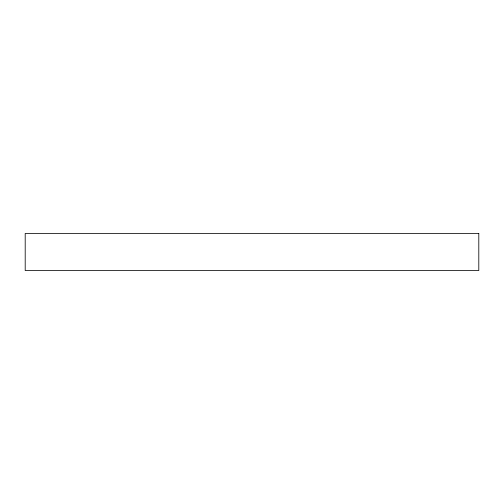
<?xml version="1.0" encoding="UTF-8"?>
<svg xmlns="http://www.w3.org/2000/svg" width="504" height="504" viewBox="0 0 504 504"><rect width="100%" height="100%" fill="white"/><g stroke="black" fill="none" stroke-linecap="round" stroke-linejoin="round"><path stroke-width="0.76" d="M478.8 233.472L25.2 233.472L25.2 270.528L478.8 270.528L478.8 233.472"/></g></svg>
